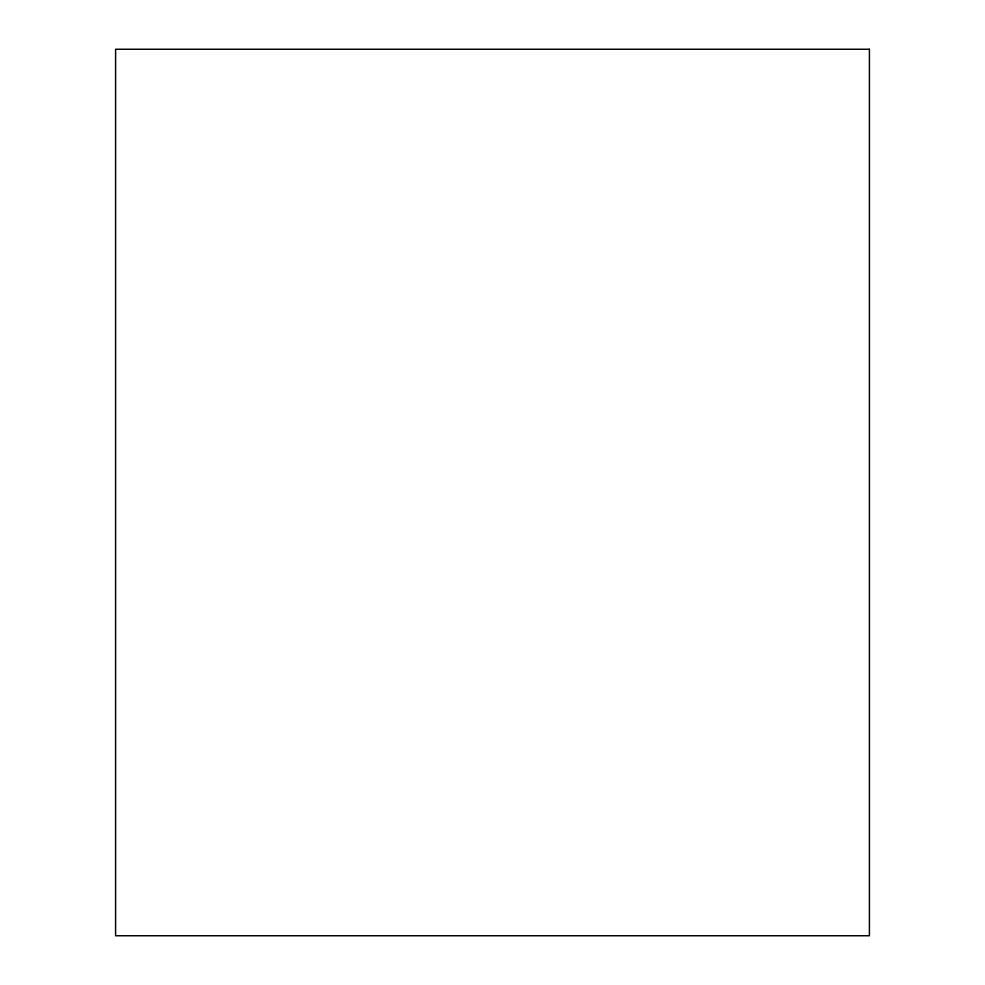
<?xml version="1.0" encoding="UTF-8"?>
<svg xmlns="http://www.w3.org/2000/svg" width="985" height="985" viewBox="0 0 985 985"><rect width="100%" height="100%" fill="white"/><g stroke="black" fill="none" stroke-linecap="round" stroke-linejoin="round"><path stroke-width="1.48" d="M869.41 49.25L115.59 49.25L115.59 935.75L869.41 935.75L869.41 49.25"/></g></svg>
